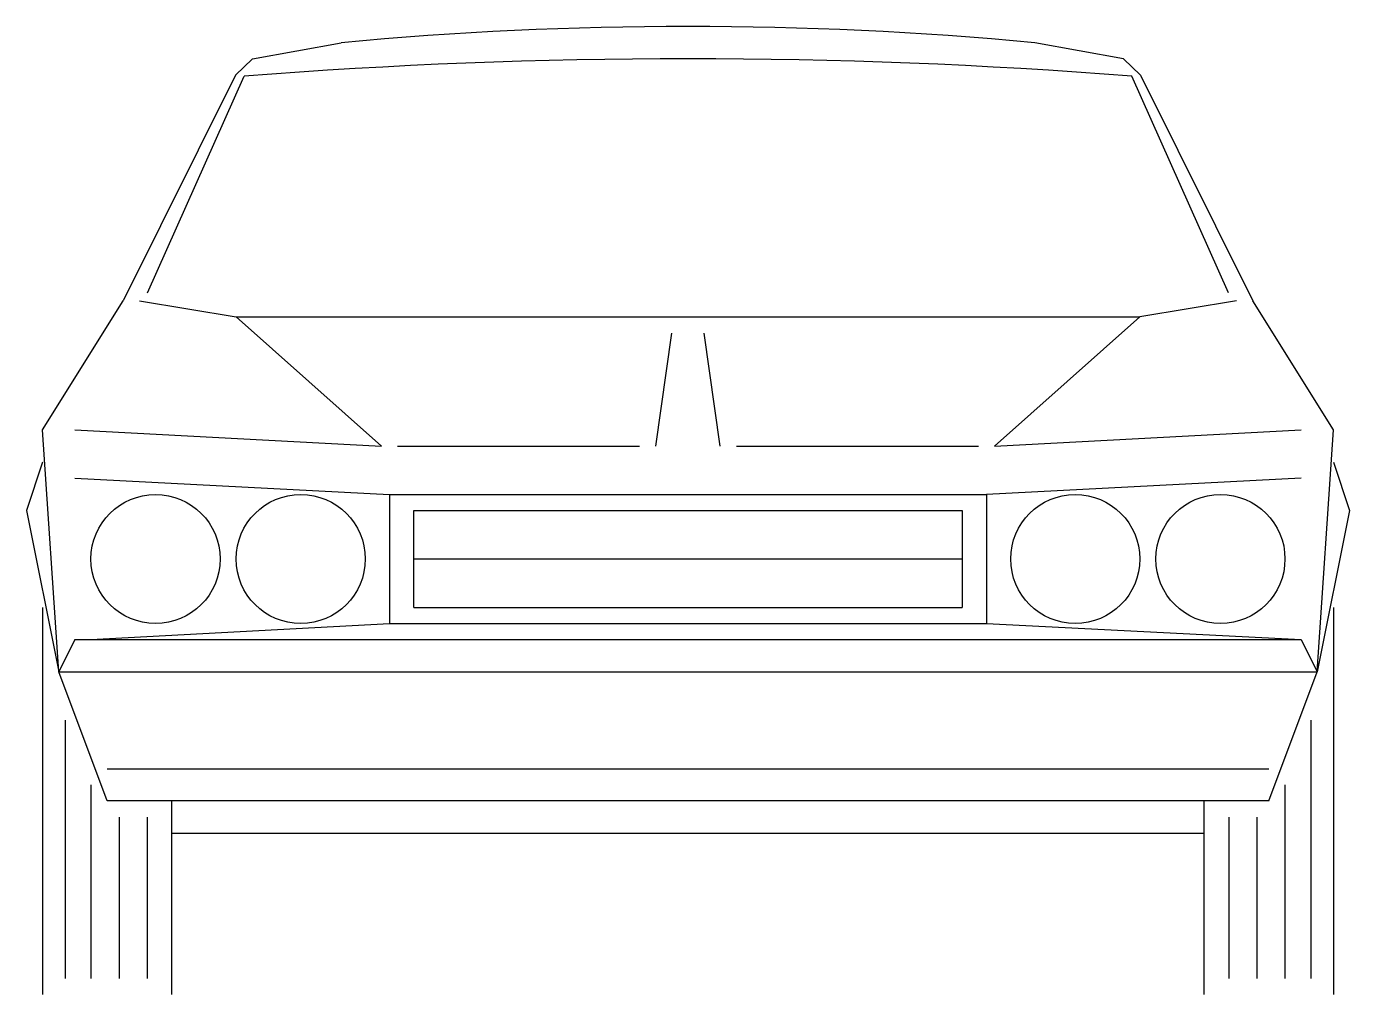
# Model space of a CAD drawing. Header units: millimetres. Extents: x -3264.7 to -3263.06, y 1910.76 to 1911.96.
import ezdxf

# ---------------------------------------------------------------- set-up
doc = ezdxf.new("R2010")
doc.units = ezdxf.units.MM
doc.header["$LTSCALE"] = 10
doc.layers.add('Veículos', color=2, linetype='Continuous')

msp = doc.modelspace()

# ---------------------------------------------------------------- linework, layer by layer
at = {"layer": 'Veículos'}
for p, q in [((-3264.4166, 1911.9243), (-3264.3066, 1911.9443)), ((-3263.3366, 1911.9243), (-3263.4466, 1911.9443)), ((-3264.4373, 1911.9043), (-3264.4166, 1911.9243)), ((-3263.3159, 1911.9043), (-3263.3366, 1911.9243)), ((-3264.4373, 1911.9043), (-3264.5766, 1911.6243)), ((-3264.5466, 1911.6343), (-3264.4266, 1911.9028)), ((-3263.2066, 1911.6343), (-3263.3265, 1911.9028)), ((-3263.3159, 1911.9043), (-3263.1766, 1911.6243)), ((-3264.6766, 1911.4643), (-3264.5766, 1911.6243)), ((-3264.5566, 1911.6243), (-3264.4366, 1911.6043)), ((-3263.1966, 1911.6243), (-3263.3166, 1911.6043)), ((-3263.0766, 1911.4643), (-3263.1766, 1911.6243)), ((-3264.4366, 1911.6043), (-3264.2566, 1911.4443)), ((-3264.4366, 1911.6043), (-3263.3166, 1911.6043)), ((-3263.3166, 1911.6043), (-3263.4966, 1911.4443)), ((-3263.9166, 1911.4443), (-3263.8966, 1911.5843)), ((-3263.8366, 1911.4443), (-3263.8566, 1911.5843)), ((-3264.6566, 1911.1643), (-3264.6766, 1911.4643)), ((-3264.6366, 1911.4643), (-3264.2566, 1911.4443)), ((-3263.4966, 1911.4443), (-3263.1166, 1911.4643)), ((-3263.0966, 1911.1643), (-3263.0766, 1911.4643)), ((-3264.2366, 1911.4443), (-3263.9366, 1911.4443)), ((-3263.8166, 1911.4443), (-3263.5166, 1911.4443)), ((-3264.6766, 1911.4243), (-3264.6966, 1911.3643)), ((-3263.0766, 1911.4243), (-3263.0566, 1911.3643)), ((-3264.6366, 1911.4043), (-3264.2466, 1911.3843)), ((-3263.1166, 1911.4043), (-3263.5066, 1911.3843)), ((-3264.2466, 1911.3843), (-3264.2466, 1911.2243)), ((-3264.2466, 1911.3843), (-3263.5066, 1911.3843)), ((-3263.5066, 1911.3843), (-3263.5066, 1911.2243)), ((-3264.6966, 1911.3643), (-3264.6566, 1911.1643)), ((-3264.2166, 1911.3643), (-3263.5366, 1911.3643)), ((-3264.2166, 1911.2443), (-3264.2166, 1911.3643)), ((-3263.5366, 1911.3643), (-3263.5366, 1911.2443)), ((-3263.0566, 1911.3643), (-3263.0966, 1911.1643)), ((-3264.2166, 1911.3043), (-3263.5366, 1911.3043)), ((-3264.6766, 1911.2443), (-3264.6766, 1910.7643)), ((-3264.2166, 1911.2443), (-3263.5366, 1911.2443)), ((-3263.0766, 1911.2443), (-3263.0766, 1910.7643)), ((-3264.6166, 1911.2043), (-3264.2466, 1911.2243)), ((-3264.2466, 1911.2243), (-3263.5066, 1911.2243)), ((-3263.5066, 1911.2243), (-3263.1166, 1911.2043)), ((-3264.6366, 1911.2043), (-3264.6566, 1911.1643)), ((-3264.6366, 1911.2043), (-3263.1166, 1911.2043)), ((-3263.1166, 1911.2043), (-3263.0966, 1911.1643)), ((-3264.5966, 1911.0043), (-3264.6566, 1911.1643)), ((-3264.6566, 1911.1643), (-3263.0966, 1911.1643)), ((-3263.1566, 1911.0043), (-3263.0966, 1911.1643)), ((-3264.6485, 1911.1043), (-3264.6485, 1910.7843)), ((-3263.1047, 1911.1043), (-3263.1047, 1910.7843)), ((-3264.5966, 1911.0443), (-3263.1566, 1911.0443)), ((-3264.6166, 1911.0243), (-3264.6166, 1910.7843)), ((-3263.1366, 1911.0243), (-3263.1366, 1910.7843)), ((-3263.1566, 1911.0043), (-3264.5966, 1911.0043)), ((-3264.5166, 1910.7643), (-3264.5166, 1911.0043)), ((-3263.2366, 1910.7643), (-3263.2366, 1911.0043)), ((-3264.5818, 1910.9843), (-3264.5818, 1910.7843)), ((-3264.5468, 1910.9843), (-3264.5468, 1910.7843)), ((-3263.2064, 1910.9843), (-3263.2064, 1910.7843)), ((-3263.1713, 1910.9843), (-3263.1713, 1910.7843)), ((-3264.5166, 1910.9643), (-3263.2366, 1910.9643))]:
    msp.add_line(p, q, dxfattribs=at)
for centre in [(-3264.5366, 1911.3043), (-3264.3566, 1911.3043), (-3263.3966, 1911.3043), (-3263.2166, 1911.3043)]:
    msp.add_circle(centre, 0.08, dxfattribs=at)
for centre, radius, start, end in [((-3263.8766, 1907.369), 4.5955, 84.6309, 95.3691), ((-3263.8766, 1904.8926), 7.0318, 85.51349, 94.48651)]:
    msp.add_arc(centre, radius, start, end, dxfattribs=at)

doc.saveas('drawing.dxf')
